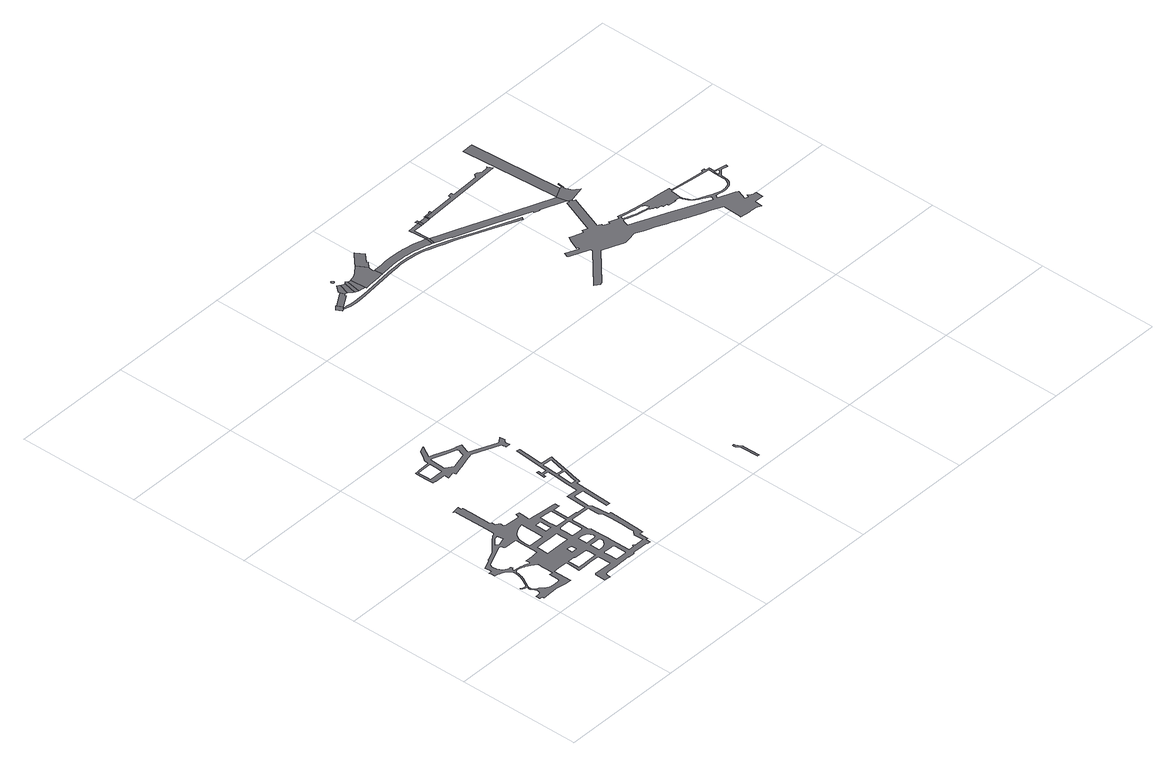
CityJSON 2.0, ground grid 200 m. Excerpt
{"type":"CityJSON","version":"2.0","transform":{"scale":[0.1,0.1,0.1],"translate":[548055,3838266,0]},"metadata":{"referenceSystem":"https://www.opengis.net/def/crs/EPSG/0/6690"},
"CityObjects":{
"road1":{"type":"Road","attributes":{"RoadStructureAttribute.sectionType":"1"},"geometry":[{"type":"MultiSurface","lod":"1","boundaries":[[[0,1,2,3,4,5,6,7,8,9,10,11,12,13,14,15,16,17,18,19,20,21,22,23,24,25,26,27,28,29,30,31,32,33,34,35,36,37,38,39,40,41,42,43,44,45,46,47,48,49,50,51,52,53,54,55,56,57,58,59,60,61,62,63,64,65,66,67,68,69,70,71,72,73,74,75,76,77,78,79,80,81,82,83,84,85,86,87,88,89,90,91,92,93,94,95,96,97,98,99,100,101,102,103,104,105,106,107,108,109,110,111,112,113,114,115,116,117,118,119,120,121,122,123,124,125,126,127,128,129,130,131,132,133,134,135,136,137,138,139,140,141,142,143,144,145,146,147,148,149,150,151,152,153,154,155,156,157,158,159,160,161,162,163,164,165,166,167,168,169,170,171,172,173,174,175,176,177,178,179,180,181,182,183,184,185,186,187,188,189,190,191,192,193,194,195,196,197,198,199,200,201,202,203,204,205,206,207,208,209,210,211,212,213,214,215,216,217,218,219,220,221,222,223,224,225,226,227,228,229,230,231,232],[233,234,235,236,237,238,239,240,241,242],[243,244,245,246,247,248,249,250,251,252,253],[254,255,256,257,258,259,260,261,262,263,264,265,266,267,268,269,270,271],[272,273,274,275,276,277,278,279,280,281,282,283,284,285,286,287,288],[289,290,291,292,293,294,295,296,297,298,299,300,301,302,303,304,305,306,307,308],[309,310,311,312,313,314,315,316,317,318,319,320,321,322,323,324,325,326,327],[328,329,330,331,332,333,334,335,336,337,338,339,340,341,342,343,344,345,346],[347,348,349,350,351,352,353,354,355,356,357,358,359,360,361,362,363,364,365,366],[367,368,369,370,371,372,373,374,375,376,377,378,379,380,381,382,383,384,385,386,387,388],[389,390,391,392,393,394,395,396,397,398,399,400,401,402,403,404,405,406],[407,408,409,410,411,412,413,414,415,416,417,418,419,420,421],[422,423,424,425,426,427,428,429,430,431,432,433,434],[435,436,437,438,439,440,441,442,443,444,445,446,447,448,449,450,451,452,453,454,455],[456,457,458,459,460,461,462,463,464,465,466,467,468,469,470,471,472,473,474,475,476,477,478,479,480,481,482,483,484,485,486,487,488,489,490,491,492,493,494,495,496,497,498,499,500,501,502,503],[504,505,506,507,508,509,510,511,512,513,514,515,516,517,518,519,520,521,522,523,524,525,526,527,528,529,530,531,532,533,534,535,536,537,538,539,540,541,542,543,544,545,546,547,548,549,550,551,552,553,554],[555,556,557,558,559,560,561,562,563,564,565,566,567,568,569,570,571,572,573,574,575,576,577,578,579,580,581,582,583,584,585,586,587,588,589,590,591,592,593,594,595,596]]]}]},
"road2":{"type":"Road","attributes":{"RoadStructureAttribute.sectionType":"1"},"geometry":[{"type":"MultiSurface","lod":"1","boundaries":[[[597,598,599,600,601,602,603,604,605,606,607,608,609,610,611,612,613,614,615,616,617,618,619,620,621,622,623,624,625,626,627,628,629,630,631,632,633,634,635,636,637,638,639,640,641,642,643,644,645],[646,647,648,649,650,651,652,653,654,655,656,657,658,659,660,661,662,663],[664,665,666,667,668,669,670,671,672,673,674,675,676,677,678,679,680,681,682,683,684,685,686,687]]]}]},
"road3":{"type":"Road","attributes":{"RoadStructureAttribute.sectionType":"1"},"geometry":[{"type":"MultiSurface","lod":"1","boundaries":[[[688,689,690,691,692,693,694,695,696,697,698,699,700,701,702,703,704,705,706,707]]]}]},
"road4":{"type":"Road","geometry":[{"type":"MultiSurface","lod":"1","boundaries":[[[708,709,710,711,712,713,714,715,716]]]}]},
"road5":{"type":"Road","attributes":{"RoadStructureAttribute.sectionType":"1"},"geometry":[{"type":"MultiSurface","lod":"1","boundaries":[[[717,718,716,715,719,720,721,722,723,724,725]]]}]},
"road6":{"type":"Road","geometry":[{"type":"MultiSurface","lod":"1","boundaries":[[[726,727,728,717,725,729,730]]]}]},
"road7":{"type":"Road","geometry":[{"type":"MultiSurface","lod":"1","boundaries":[[[731,732,730,729,733,734,735,736]]]}]},
"road8":{"type":"Road","geometry":[{"type":"MultiSurface","lod":"1","boundaries":[[[737,738,739,740,741,742,743,744,745,746,747,748,749,750,751,752,753,754,755]]]}]},
"road9":{"type":"Road","attributes":{"RoadStructureAttribute.sectionType":"1"},"geometry":[{"type":"MultiSurface","lod":"1","boundaries":[[[756,757,736,735,758,759,760,761]]]}]},
"road10":{"type":"Road","attributes":{"RoadStructureAttribute.sectionType":"1"},"geometry":[{"type":"MultiSurface","lod":"1","boundaries":[[[762,763,760,759,764,765,766,767]]]}]},
"road11":{"type":"Road","geometry":[{"type":"MultiSurface","lod":"1","boundaries":[[[768,769,770,771,772,773,774,775,776,762,767,777,778,779,780,781,782,783,784,785,786,787,788]]]}]},
"road12":{"type":"Road","attributes":{"RoadStructureAttribute.sectionType":"1"},"geometry":[{"type":"MultiSurface","lod":"1","boundaries":[[[789,790,768,788,791,792,793,794,795]]]}]},
"road13":{"type":"Road","attributes":{"RoadStructureAttribute.sectionType":"1"},"geometry":[{"type":"MultiSurface","lod":"1","boundaries":[[[796,797,798,799,800,801,802,803,804,805,806,807,808,809,810,811,812,813,814,815,816,784,783,817,818,819,820,821,822,823,824,825,826,827,828,829,830,831,832,833,834,835,836,837]]]}]},
"road14":{"type":"Road","geometry":[{"type":"MultiSurface","lod":"1","boundaries":[[[838,839,840,841,842,843,844,845,846,847,848,849,850,851,852,853,854,855,856,857,858,859,860,861,862,863,864,865,866,867,868,869,870,871,872,873,874,875,876,877,878,879,880,881,882,883,884,885,886,887,888,889,890,891,892,893,894,895]]]}]},
"road15":{"type":"Road","geometry":[{"type":"MultiSurface","lod":"1","boundaries":[[[896,897,837,836,898,899]]]}]},
"road16":{"type":"Road","attributes":{"RoadStructureAttribute.sectionType":"1"},"geometry":[{"type":"MultiSurface","lod":"1","boundaries":[[[900,901,837,897,902,903]]]}]},
"road17":{"type":"Road","geometry":[{"type":"MultiSurface","lod":"1","boundaries":[[[904,900,903,905]]]}]},
"road18":{"type":"Road","geometry":[{"type":"MultiSurface","lod":"1","boundaries":[[[906,907,900,904]]]}]},
"road19":{"type":"Road","attributes":{"RoadStructureAttribute.sectionType":"1"},"geometry":[{"type":"MultiSurface","lod":"1","boundaries":[[[908,904,905,909]]]}]},
"road20":{"type":"Road","geometry":[{"type":"MultiSurface","lod":"1","boundaries":[[[910,911,908,909,912,913,914]]]}]},
"road21":{"type":"Road","geometry":[{"type":"MultiSurface","lod":"1","boundaries":[[[915,916,917,918,910,914]]]}]},
"road22":{"type":"Road","attributes":{"RoadStructureAttribute.sectionType":"1"},"geometry":[{"type":"MultiSurface","lod":"1","boundaries":[[[919,920,921,922,923,899,898,924,925,926,927,928,929,930,931,932,933,934,935,936,937,938,939,940,941,942,943,944,945,946,947,948,949]]]}]},
"road23":{"type":"Road","attributes":{"RoadStructureAttribute.sectionType":"1"},"geometry":[{"type":"MultiSurface","lod":"1","boundaries":[[[950,951,952,953,954,955,956,957,958,959,960,961,962,913,912]]]}]},
"road24":{"type":"Road","geometry":[{"type":"MultiSurface","lod":"1","boundaries":[[[963,964,965,966,967,968,969,970,971,972,973,974,975,976,977,978,979,980,981,982,983,984,985,986,987,988,989,990,991,992,993,994,995,996,997,998,999,1000,1001,1002,1003,1004,1005,1006,1007,1008,1009,1010,1011,1012,1013,1014,1015,1016,1017,1018,1019,1020,1021,1022,1023,1024,1025,1026,1027,1028,1029,1030,1031,1032,1033,1034,1035,1036,1037,1038,1039,1040,1041,1042,1043,1044,1045,1046,1047,1048,1049,1050,1051,1052,1053,1054,1055,1056,1057,1058,1059,1060,1061,1062,1063,1064,1065,1066,1067,1068,1069,1070,1071,1072,1073,1074,1075,1076,1077,1078,1079,1080,1081,1082,1083,1084,1085,1086,1087,1088,1089,1090,1091,1092,1093,1094,1095,1096,1097],[1098,1099,1100,1101,1102,1103,1104,1105,1106,1107,1108,1109,1110,1111,1112,1113,1114,1115,1116],[1117,1118,1119,1120,1121,1122,1123,1124,1125,1126,1127,1128,1129,1130,1131,1132,1133,1134,1135,1136,1137,1138,1139,1140,1141,1142,1143,1144,1145],[1146,1147,1148,1149,1150,1151,1152,1153,1154,1155,1156,1157,1158,1159,1160,1161,1162,1163,1164,1165,1166,1167,1168,1169,1170,1171,1172,1173,1174,1175,1176,1177,1178,1179,1180,1181,1182,1183,1184,1185,1186,1187,1188,1189,1190,1191,1192,1193,1194,1195,1196],[1197,1198,1199,1200,1201,1202,1203,1204,1205,1206,1207,1208,1209,1210,1211,1212,1213,1214,1215,1216,1217,1218,1219,1220,1221,1222,1223,1224,1225,1226]]]}]},
"road25":{"type":"Road","geometry":[{"type":"MultiSurface","lod":"1","boundaries":[[[1227,1228,1229,1230,949,948,1002,1001,1231,1232,1233,1234,1235,1236,1237,1238,1239,1240]]]}]},
"road26":{"type":"Road","geometry":[{"type":"MultiSurface","lod":"1","boundaries":[[[1241,1242,1243,1244,1245,1246,1227,1240]]]}]},
"road27":{"type":"Road","attributes":{"RoadStructureAttribute.sectionType":"1"},"geometry":[{"type":"MultiSurface","lod":"1","boundaries":[[[1247,1248,1249,1250,1251,1252,1229,1228]]]}]}
},
"vertices":[
[2452,2318,0],[2272,2336,0],[2270,2341,0],[2267,2346,0],[2281,2508,0],[2303,2756,0],[2251,2761,0],[2230,2507,0],[2210,2318,0],[2196,2178,0],[2139,2182,0],[2106,2185,0],[2113,2245,0],[2081,2247,0],[2070,2102,0],[2100,2100,0],[2102,2147,0],[2137,2147,0],[2194,2143,0],[2187,2043,0],[2169,1807,0],[2152,1588,0],[2150,1580,0],[2023,1590,0],[1968,1594,0],[1953,1282,0],[1946,1251,0],[1781,1254,0],[1781,1273,0],[1620,1275,0],[1625,1500,0],[1625,1540,0],[1690,1537,0],[1736,1535,0],[1736,1563,0],[1736,1613,0],[1703,1615,0],[1481,1633,0],[1304,1647,0],[1289,1648,0],[1257,1651,0],[1252,1654,0],[1252,1659,0],[1252,1669,0],[1261,1804,0],[1264,1854,0],[1228,1857,0],[1207,1858,0],[1205,1838,0],[1203,1821,0],[1198,1808,0],[1188,1798,0],[1173,1795,0],[935,1811,0],[925,1818,0],[918,1823,0],[915,1843,0],[915,1883,0],[902,1905,0],[872,1910,0],[872,1922,0],[854,1927,0],[861,1987,0],[859,1987,0],[836,1995,0],[828,1999,0],[826,2007,0],[828,2356,0],[829,2493,0],[829,2496,0],[798,2499,0],[803,2552,0],[678,2535,0],[696,2525,0],[701,2518,0],[704,2510,0],[704,2503,0],[704,2492,0],[703,1942,0],[703,1828,0],[698,1818,0],[690,1811,0],[675,1803,0],[659,1798,0],[643,1793,0],[565,1726,0],[523,1690,0],[375,1565,0],[233,1501,0],[219,1496,0],[201,1473,0],[55,1407,0],[58,1343,0],[61,1294,0],[8,1294,0],[9,1264,0],[12,1195,0],[65,1187,0],[92,1182,0],[134,1168,0],[161,1155,0],[170,1151,0],[205,1121,0],[225,1094,0],[238,1069,0],[243,1041,0],[243,1014,0],[242,1006,0],[234,959,0],[233,955,0],[229,929,0],[212,881,0],[193,838,0],[190,834,0],[163,786,0],[136,738,0],[119,733,0],[106,730,0],[89,732,0],[76,737,0],[43,762,0],[39,747,0],[56,727,0],[71,720,0],[81,715,0],[96,710,0],[109,710,0],[116,708,0],[117,700,0],[114,683,0],[114,665,0],[115,648,0],[120,635,0],[128,621,0],[130,618,0],[148,583,0],[155,556,0],[158,531,0],[156,519,0],[153,506,0],[149,498,0],[136,490,0],[124,486,0],[121,485,0],[106,480,0],[51,477,0],[54,415,0],[54,407,0],[104,413,0],[105,378,0],[350,388,0],[376,384,0],[532,359,0],[625,358,0],[623,658,0],[716,655,0],[870,650,0],[870,611,0],[866,414,0],[1022,414,0],[1027,414,0],[1088,415,0],[1239,416,0],[1252,414,0],[1257,412,0],[1262,404,0],[1261,199,0],[1256,194,0],[1251,192,0],[1093,194,0],[961,196,0],[954,191,0],[949,186,0],[944,174,0],[941,11,0],[1041,2,0],[1043,55,0],[1048,70,0],[1057,85,0],[1070,90,0],[1090,95,0],[1096,95,0],[1287,92,0],[1397,98,0],[1420,98,0],[1427,98,0],[1472,99,0],[1535,99,0],[1541,91,0],[1629,88,0],[1642,105,0],[1650,111,0],[1651,111,0],[1662,113,0],[1781,109,0],[1900,106,0],[1912,101,0],[1915,98,0],[1920,91,0],[1967,89,0],[1969,171,0],[2004,169,0],[2007,312,0],[2067,307,0],[2072,394,0],[2092,762,0],[2095,817,0],[2090,822,0],[2092,872,0],[2094,880,0],[2094,915,0],[2059,917,0],[2054,919,0],[2054,924,0],[2037,1198,0],[2017,1224,0],[2006,1240,0],[2019,1509,0],[2040,1522,0],[2109,1517,0],[2134,1516,0],[2200,1513,0],[2172,1059,0],[2232,1057,0],[2266,1686,0],[2326,1682,0],[2350,1793,0],[2357,1824,0],[2366,1863,0],[2421,2121,0],[2439,2200,0],[2452,2264,0],[2464,2317,0],[1190,835,0],[1190,832,0],[1190,792,0],[1191,764,0],[1191,747,0],[1136,747,0],[1104,747,0],[1105,790,0],[1106,840,0],[1133,838,0],[682,1641,0],[665,1635,0],[601,1613,0],[567,1602,0],[527,1639,0],[571,1678,0],[592,1697,0],[624,1725,0],[638,1728,0],[679,1736,0],[690,1643,0],[1301,1499,0],[1306,1492,0],[1306,1411,0],[1305,1342,0],[1305,1319,0],[1298,1314,0],[1218,1316,0],[1215,1316,0],[1213,1321,0],[1212,1331,0],[1212,1414,0],[1212,1428,0],[1211,1498,0],[1221,1503,0],[1252,1504,0],[1270,1504,0],[1288,1504,0],[1296,1502,0],[2221,1738,0],[2218,1741,0],[2218,1748,0],[2227,1840,0],[2241,1988,0],[2293,1985,0],[2336,1982,0],[2341,1977,0],[2341,1972,0],[2343,1964,0],[2320,1865,0],[2316,1846,0],[2312,1830,0],[2291,1737,0],[2288,1732,0],[2286,1731,0],[2223,1738,0],[1386,510,0],[1383,515,0],[1384,579,0],[1384,639,0],[1384,653,0],[1465,654,0],[1547,654,0],[1572,630,0],[1571,626,0],[1570,607,0],[1567,597,0],[1565,587,0],[1552,574,0],[1525,544,0],[1503,527,0],[1478,511,0],[1470,510,0],[1463,509,0],[1401,503,0],[1391,505,0],[1438,876,0],[1467,869,0],[1477,866,0],[1493,862,0],[1500,860,0],[1504,858,0],[1511,853,0],[1519,848,0],[1531,835,0],[1548,817,0],[1550,814,0],[1568,777,0],[1568,771,0],[1571,747,0],[1538,727,0],[1465,726,0],[1383,725,0],[1382,794,0],[1379,875,0],[2263,2279,0],[2265,2286,0],[2268,2289,0],[2275,2286,0],[2405,2278,0],[2408,2275,0],[2410,2273,0],[2410,2268,0],[2400,2223,0],[2392,2184,0],[2381,2137,0],[2358,2035,0],[2355,2027,0],[2353,2025,0],[2345,2022,0],[2299,2026,0],[2243,2031,0],[2248,2097,0],[2260,2246,0],[1571,192,0],[1561,187,0],[1447,186,0],[1389,185,0],[1385,360,0],[1384,400,0],[1389,405,0],[1394,410,0],[1404,413,0],[1475,411,0],[1549,409,0],[1559,410,0],[1566,405,0],[1567,405,0],[1572,400,0],[1577,385,0],[1576,239,0],[1576,217,0],[1576,205,0],[1573,197,0],[1376,988,0],[1376,1004,0],[1376,1091,0],[1376,1183,0],[1379,1198,0],[1384,1205,0],[1389,1210,0],[1395,1212,0],[1404,1215,0],[1476,1216,0],[1561,1217,0],[1569,1212,0],[1574,1210,0],[1576,1200,0],[1573,995,0],[1571,989,0],[1571,987,0],[1561,984,0],[1548,977,0],[1471,977,0],[1381,978,0],[1376,983,0],[1378,1557,0],[1380,1560,0],[1388,1563,0],[1480,1555,0],[1578,1547,0],[1583,1542,0],[1582,1509,0],[1582,1475,0],[1578,1282,0],[1568,1274,0],[1546,1275,0],[1477,1276,0],[1390,1278,0],[1385,1280,0],[1383,1285,0],[1378,1300,0],[1377,1413,0],[1375,1550,0],[1256,467,0],[1249,464,0],[1220,464,0],[1087,464,0],[1045,464,0],[1026,464,0],[917,464,0],[919,597,0],[920,649,0],[1034,646,0],[1036,632,0],[1105,631,0],[1258,628,0],[1258,567,0],[1258,477,0],[864,1167,0],[1036,1168,0],[1117,1168,0],[1242,1169,0],[1252,1169,0],[1257,1166,0],[1259,1159,0],[1259,1084,0],[1259,979,0],[1259,976,0],[1090,977,0],[861,978,0],[864,1149,0],[852,1512,0],[880,1548,0],[891,1557,0],[905,1570,0],[960,1608,0],[1020,1636,0],[1087,1650,0],[1086,1479,0],[1086,1425,0],[1086,1282,0],[1076,1272,0],[1010,1272,0],[836,1272,0],[826,1277,0],[823,1280,0],[822,1355,0],[824,1393,0],[824,1410,0],[829,1440,0],[839,1482,0],[851,1510,0],[583,657,0],[529,658,0],[528,519,0],[523,502,0],[516,482,0],[504,472,0],[466,469,0],[436,468,0],[389,468,0],[377,470,0],[351,475,0],[321,482,0],[294,497,0],[273,512,0],[261,534,0],[248,557,0],[233,566,0],[213,574,0],[210,574,0],[185,581,0],[167,606,0],[151,633,0],[142,648,0],[137,665,0],[137,680,0],[144,703,0],[212,825,0],[215,831,0],[237,879,0],[252,921,0],[253,927,0],[261,957,0],[264,967,0],[266,977,0],[269,992,0],[271,1012,0],[268,1027,0],[300,1052,0],[331,1050,0],[368,1045,0],[406,1035,0],[435,1020,0],[443,1016,0],[519,977,0],[591,918,0],[589,848,0],[586,761,0],[584,692,0],[778,1104,0],[683,1103,0],[682,1095,0],[532,1096,0],[538,1084,0],[541,1070,0],[542,1059,0],[542,1047,0],[541,1042,0],[540,1038,0],[538,1034,0],[533,1030,0],[527,1028,0],[520,1029,0],[501,1036,0],[478,1044,0],[442,1057,0],[430,1061,0],[400,1068,0],[355,1075,0],[288,1079,0],[280,1082,0],[278,1092,0],[280,1102,0],[287,1113,0],[311,1125,0],[302,1168,0],[283,1162,0],[263,1158,0],[243,1164,0],[217,1184,0],[184,1211,0],[161,1240,0],[143,1278,0],[138,1318,0],[140,1358,0],[150,1385,0],[162,1400,0],[288,1457,0],[503,1554,0],[518,1556,0],[528,1554,0],[540,1549,0],[548,1539,0],[560,1500,0],[563,1491,0],[569,1493,0],[769,1492,0],[780,1475,0],[780,1380,0],[778,1182,0],[1629,1188,0],[1634,1198,0],[1639,1205,0],[1651,1208,0],[1941,1203,0],[1951,1201,0],[1956,1196,0],[1959,1186,0],[1958,1076,0],[1958,1021,0],[1998,966,0],[2000,806,0],[2001,746,0],[2001,741,0],[1999,641,0],[1995,489,0],[1994,421,0],[1984,411,0],[1939,358,0],[1941,198,0],[1786,197,0],[1783,221,0],[1749,222,0],[1746,199,0],[1656,198,0],[1655,517,0],[1655,590,0],[1657,603,0],[1657,638,0],[1656,657,0],[1653,743,0],[1653,752,0],[1653,775,0],[1655,785,0],[1656,894,0],[1651,899,0],[1637,910,0],[1631,918,0],[1630,922,0],[1629,928,0],[1628,970,0],[1629,1102,0],
[1358,3579,0],[1473,3780,0],[1374,3742,0],[1300,3623,0],[1265,3566,0],[1256,3503,0],[1256,3496,0],[1249,3493,0],[1066,3484,0],[1014,3481,0],[971,3480,0],[972,3451,0],[976,3288,0],[979,3166,0],[1034,3161,0],[1034,3156,0],[1070,3155,0],[1141,3154,0],[1202,3153,0],[1198,3078,0],[1320,3109,0],[1335,3055,0],[1471,3093,0],[1499,3101,0],[1641,3142,0],[1786,3184,0],[2216,3000,0],[2218,2973,0],[2221,2958,0],[2226,2928,0],[2291,2925,0],[2291,3004,0],[2318,3036,0],[2335,3052,0],[2322,3134,0],[2240,3068,0],[2225,3066,0],[2217,3065,0],[1803,3241,0],[1798,3249,0],[1796,3259,0],[1802,3275,0],[1832,3354,0],[1856,3414,0],[1775,3443,0],[1762,3433,0],[1666,3469,0],[1575,3504,0],[1438,3555,0],[1016,3241,0],[1014,3246,0],[1011,3253,0],[1010,3301,0],[1007,3428,0],[1007,3446,0],[1009,3453,0],[1014,3453,0],[1080,3455,0],[1246,3458,0],[1249,3456,0],[1252,3451,0],[1246,3347,0],[1241,3246,0],[1231,3241,0],[1135,3240,0],[1095,3239,0],[1026,3238,0],[1343,3522,0],[1348,3522,0],[1363,3519,0],[1379,3514,0],[1551,3451,0],[1614,3428,0],[1732,3386,0],[1735,3376,0],[1737,3366,0],[1712,3295,0],[1701,3263,0],[1696,3258,0],[1688,3253,0],[1584,3223,0],[1500,3199,0],[1483,3194,0],[1452,3185,0],[1446,3188,0],[1439,3188,0],[1331,3252,0],[1326,3262,0],[1323,3269,0],[1329,3345,0],[1341,3514,0],
[4289,592,0],[4292,569,0],[4299,554,0],[4312,539,0],[4330,519,0],[4332,510,0],[4335,502,0],[4335,492,0],[4340,210,0],[4370,215,0],[4365,497,0],[4365,510,0],[4362,520,0],[4360,530,0],[4350,535,0],[4337,547,0],[4327,569,0],[4319,594,0],[4311,624,0],[4284,622,0],
[2991,6702,0],[2925,6642,0],[2969,6554,0],[2999,6574,0],[3001,6575,0],[3016,6586,0],[3012,6588,0],[3037,6603,0],[3000,6689,0],
[3237,6837,0],[3208,6819,0],[3241,6732,0],[3246,6735,0],[3241,6745,0],[3235,6754,0],[3245,6760,0],[3249,6763,0],[3267,6774,0],
[3355,6952,0],[3326,6975,0],[3245,6873,0],[3310,6767,0],[3366,6943,0],
[3426,6918,0],[3419,6919,0],[3342,6734,0],[3372,6712,0],[3382,6707,0],[3438,6916,0],
[3360,7051,0],[3365,7056,0],[3370,7066,0],[3367,7073,0],[3365,7081,0],[3360,7088,0],[3352,7091,0],[3347,7091,0],[3337,7091,0],[3332,7085,0],[3327,7078,0],[3327,7073,0],[3328,7065,0],[3330,7058,0],[3335,7050,0],[3338,7048,0],[3345,7046,0],[3350,7046,0],[3353,7046,0],
[3466,6946,0],[3449,6927,0],[3400,6697,0],[3445,6679,0],[3486,6908,0],[3484,6922,0],
[3539,6910,0],[3494,6907,0],[3478,6670,0],[3505,6665,0],[3528,6663,0],[3556,6663,0],
[3813,7069,0],[3786,7043,0],[3778,7035,0],[3743,7010,0],[3701,6979,0],[3654,6949,0],[3596,6923,0],[3590,6922,0],[3560,6915,0],[3559,6637,0],[3662,6648,0],[3758,6657,0],[3853,6668,0],[3920,6676,0],[3921,6671,0],[3928,6672,0],[3918,6801,0],[3905,6813,0],[3901,6873,0],[3901,6875,0],[3915,6911,0],
[4023,7267,0],[3868,7120,0],[3980,6977,0],[3988,6986,0],[3979,6996,0],[3970,7006,0],[4108,7139,0],
[4873,6732,0],[4826,6747,0],[4779,6761,0],[4698,6782,0],[4650,6792,0],[4591,6802,0],[4538,6811,0],[4511,6814,0],[4459,6818,0],[4454,6818,0],[4452,6819,0],[4382,6825,0],[4347,6827,0],[4289,6829,0],[4249,6828,0],[4208,6827,0],[4176,6826,0],[4138,6823,0],[4087,6818,0],[4028,6812,0],[3943,6803,0],[3957,6675,0],[4090,6690,0],[4090,6693,0],[4146,6698,0],[4188,6701,0],[4231,6703,0],[4266,6701,0],[4304,6702,0],[4376,6698,0],[4429,6695,0],[4451,6693,0],[4502,6687,0],[4541,6681,0],[4594,6671,0],[4640,6661,0],[4687,6652,0],[4726,6642,0],[4777,6628,0],[4827,6614,0],[4875,6597,0],[4897,6724,0],
[3749,6610,0],[3552,6588,0],[3445,6577,0],[3342,6568,0],[3245,6565,0],[3155,6571,0],[3085,6586,0],[3077,6588,0],[3016,6584,0],[2999,6573,0],[3078,6551,0],[3135,6539,0],[3193,6532,0],[3243,6530,0],[3298,6530,0],[3348,6533,0],[3443,6542,0],[4057,6605,0],[4177,6616,0],[4239,6620,0],[4307,6620,0],[4384,6616,0],[4452,6612,0],[4542,6598,0],[4614,6583,0],[4687,6567,0],[4760,6542,0],[4880,6503,0],[4973,6467,0],[5129,6408,0],[5302,6340,0],[5738,6157,0],[5932,6079,0],[6092,6013,0],[6117,6046,0],[6047,6073,0],[5846,6153,0],[5675,6224,0],[5475,6304,0],[5309,6375,0],[5234,6405,0],[5214,6414,0],[5141,6444,0],[5081,6465,0],[4950,6519,0],[4827,6563,0],[4694,6602,0],[4557,6630,0],[4434,6647,0],[4329,6653,0],[4244,6652,0],[4176,6649,0],[4094,6646,0],[4092,6646,0],[4019,6637,0],[3999,6635,0],[3914,6626,0],[3914,6629,0],
[4934,6709,0],[4933,6727,0],[4905,6586,0],[4935,6702,0],
[5075,7030,0],[4878,7018,0],[4918,6959,0],[5077,6967,0],
[5117,7033,0],[5120,6970,0],
[5114,7080,0],[5072,7078,0],
[5241,7040,0],[5245,6976,0],
[5258,7061,0],[5241,7060,0],[5263,6977,0],[5259,7040,0],[5259,7043,0],
[5379,7051,0],[5376,7082,0],[5358,7081,0],[5359,7067,0],
[6155,6212,0],[5326,6543,0],[5096,6638,0],[4961,6692,0],[4943,6699,0],[4918,6581,0],[4924,6578,0],[4998,6550,0],[5049,6529,0],[5164,6481,0],[5162,6478,0],[5335,6410,0],[5336,6412,0],[5338,6413,0],[5699,6267,0],[5767,6240,0],[5919,6179,0],[6111,6102,0],[6134,6093,0],[6133,6089,0],[6309,6019,0],[6304,6007,0],[6299,5995,0],[6304,5993,0],[6367,5969,0],[6384,5963,0],[6386,5967,0],[6391,5980,0],[6760,5834,0],[6792,5822,0],[6746,5977,0],
[6662,7053,0],[6618,7138,0],[6606,7113,0],[6496,7104,0],[6437,7148,0],[6385,7146,0],[6344,7095,0],[5877,7072,0],[5866,7081,0],[5866,7117,0],[5799,7112,0],[5799,7084,0],[5785,7067,0],
[8720,4717,0],[8685,4723,0],[8667,4726,0],[8655,4731,0],[8638,4737,0],[8602,4751,0],[8608,4831,0],[8577,4834,0],[8543,4838,0],[8546,4869,0],[8497,4875,0],[8493,4850,0],[8493,4847,0],[8491,4842,0],[8241,4872,0],[7910,4911,0],[7914,4954,0],[7670,4978,0],[7550,4990,0],[7287,5025,0],[7272,5027,0],[7198,5037,0],[7169,5041,0],[7099,5056,0],[7022,5070,0],[6984,5079,0],[6967,5034,0],[6821,5093,0],[6814,5074,0],[6809,5060,0],[6706,5100,0],[6707,5102,0],[6718,5135,0],[6652,5162,0],[6666,5198,0],[6866,5716,0],[6877,5746,0],[6839,5761,0],[6851,5788,0],[6801,5810,0],[6791,5779,0],[6773,5787,0],[6755,5793,0],[6752,5786,0],[6742,5761,0],[6742,5760,0],[6545,5250,0],[6531,5213,0],[6445,5247,0],[6423,5197,0],[6260,5260,0],[6210,5277,0],[6187,5240,0],[6156,5189,0],[6100,5049,0],[6127,5039,0],[6115,5006,0],[5907,5091,0],[5880,5021,0],[5897,5016,0],[5900,5009,0],[6035,4953,0],[6173,4897,0],[6194,4889,0],[6204,4882,0],[6206,4872,0],[6206,4859,0],[6201,4847,0],[5649,4343,0],[5727,4282,0],[5745,4300,0],[5758,4289,0],[6285,4770,0],[6596,4641,0],[6602,4638,0],[6633,4624,0],[6697,4636,0],[6860,4666,0],[6880,4658,0],[6989,4610,0],[7075,4574,0],[7154,4539,0],[7310,4472,0],[7389,4438,0],[7422,4424,0],[7488,4395,0],[7496,4390,0],[7556,4364,0],[7565,4360,0],[7799,4262,0],[7940,4203,0],[8045,4158,0],[8093,4138,0],[8106,4128,0],[8103,4070,0],[8092,3831,0],[8091,3807,0],[8252,3787,0],[8289,3790,0],[8310,3790,0],[8324,3791,0],[8381,3782,0],[8427,3762,0],[8462,3753,0],[8475,3884,0],[8621,3871,0],[8630,4000,0],[8567,4005,0],[8557,4017,0],[8509,4055,0],[8487,4007,0],[8426,4034,0],[8492,4195,0],[8451,4212,0],[8191,4324,0],[8213,4372,0],[8293,4360,0],[8333,4353,0],[8366,4354,0],[8401,4351,0],[8433,4359,0],[8456,4364,0],[8483,4372,0],[8505,4382,0],[8509,4386,0],[8535,4405,0],[8555,4428,0],[8572,4458,0],[8584,4493,0],[8591,4606,0],[8650,4655,0],[8674,4676,0],[8687,4687,0],[8798,4669,0],[8805,4701,0],[8590,4689,0],[8592,4723,0],[8592,4731,0],[8594,4731,0],[8603,4727,0],[8626,4717,0],[8635,4713,0],[8645,4709,0],[8646,4706,0],[8647,4704,0],[8647,4700,0],[8647,4691,0],[8645,4689,0],[8640,4685,0],[8629,4676,0],[8598,4651,0],[8595,4648,0],[8590,4648,0],[8588,4651,0],[7358,4896,0],[7313,4905,0],[7287,4911,0],[7256,4917,0],[7216,4926,0],[7210,4927,0],[7195,4932,0],[7185,4935,0],[7180,4937,0],[7165,4941,0],[7113,4958,0],[7103,4962,0],[7055,4980,0],[7002,5002,0],[7010,5022,0],[7017,5040,0],[7137,5016,0],[7205,5002,0],[7215,5000,0],[7259,4993,0],[7280,4990,0],[7380,4976,0],[7380,4964,0],[7410,4956,0],[7423,4931,0],[7430,4902,0],[7421,4891,0],[7411,4889,0],[7386,4894,0],[7857,4670,0],[7858,4666,0],[7871,4629,0],[7886,4594,0],[7901,4566,0],[7919,4544,0],[7942,4524,0],[7959,4512,0],[7982,4497,0],[8020,4475,0],[8153,4399,0],[8131,4346,0],[7532,4604,0],[7486,4624,0],[7153,4768,0],[7055,4810,0],[7012,4829,0],[6990,4838,0],[6941,4859,0],[6961,4907,0],[6960,4927,0],[6977,4961,0],[6978,4962,0],[6985,4965,0],[6990,4967,0],[7003,4967,0],[7019,4961,0],[7055,4948,0],[7108,4931,0],[7145,4919,0],[7154,4916,0],[7168,4911,0],[7171,4911,0],[7206,4901,0],[7223,4897,0],[7278,4885,0],[7325,4875,0],[7394,4861,0],[7391,4846,0],[7431,4842,0],[7429,4822,0],[7476,4815,0],[7477,4787,0],[7559,4775,0],[7558,4764,0],[7557,4748,0],[7630,4741,0],[7630,4716,0],[7765,4698,0],[7770,4720,0],[7850,4711,0],[8569,4745,0],[8567,4686,0],[8561,4538,0],[8559,4503,0],[8549,4480,0],[8535,4455,0],[8531,4450,0],[8515,4428,0],[8498,4415,0],[8465,4395,0],[8443,4389,0],[8415,4384,0],[8375,4381,0],[8340,4383,0],[8275,4400,0],[8199,4430,0],[8140,4454,0],[8029,4503,0],[8007,4512,0],[7979,4527,0],[7951,4549,0],[7924,4577,0],[7906,4606,0],[7890,4639,0],[7880,4669,0],[7878,4676,0],[7872,4714,0],[7893,4889,0],[8240,4846,0],[8576,4806,0],
[6954,6072,0],[6930,6069,0],[6756,5987,0],[6756,5985,0],[6867,5794,0],[7106,5846,0],[7084,5860,0],[7056,5888,0],[7025,5917,0],[7003,5952,0],[6990,5980,0],[6974,6022,0],[6972,6042,0],[6978,6054,0],
[6989,6077,0],[6988,6147,0],[6998,6155,0],[6983,6157,0],[6971,6149,0],[6974,6092,0],
[6841,7604,0],[6660,7598,0],[6660,7595,0],[6664,7528,0],[6713,6713,0],[6755,6002,0]
]}
